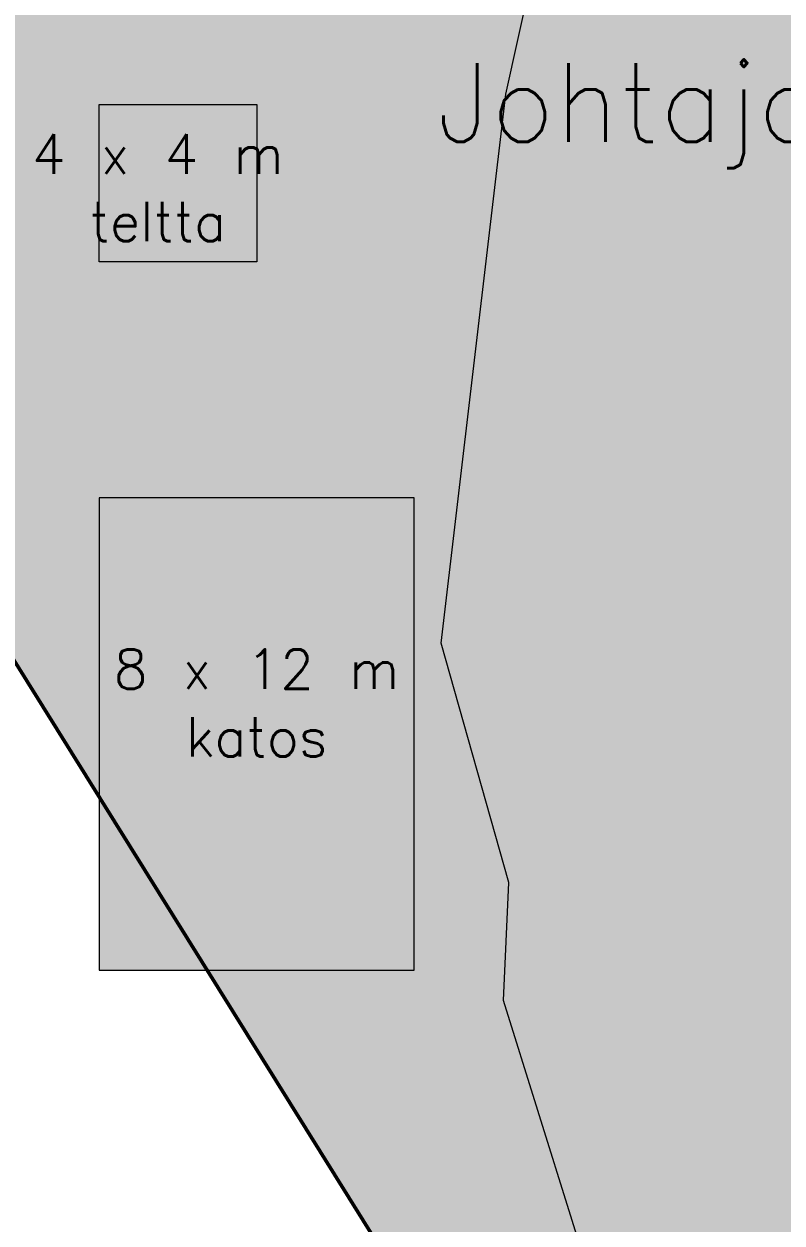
# Model space of a CAD drawing. Header units: millimetres. Extents: x 396621004 to 402046651, y 6785344214 to 6789799943.
# Drawn here: x 398789273 to 398808525, y 6786684291 to 6786714754 of the extents above; entities that cross this region are included whole.
import ezdxf

# ---------------------------------------------------------------- set-up
doc = ezdxf.new("R2010")
doc.units = ezdxf.units.MM
doc.header["$MEASUREMENT"] = 0
for name, color, linetype, lineweight in [('02 Korkeuskayrat_Kynä_nro__2', 8, 'Continuous', 15), ('03 Alaleirit_Kynä_nro__1', 7, 'Continuous', 13), ('03 Alueiden rajat_Kynä_nro__1', 7, 'Continuous', 13), ('03 Alueiden rajat_Kynä_nro__19', 255, 'Continuous', 0)]:
    doc.layers.add(name, color=color, linetype=linetype, lineweight=lineweight)
doc.layers.add('03 Alueiden rajat_Kynä_nro__182', color=7, linetype='Continuous', lineweight=0, true_color=0xbabdd2)
doc.layers.add('03 Alueiden rajat_Kynä_nro__202', color=7, linetype='Continuous', lineweight=50, true_color=0x161857)

msp = doc.modelspace()

# ---------------------------------------------------------------- hatches: boundary and pattern name
at = {"layer": '03 Alueiden rajat_Kynä_nro__182', "linetype": 'Continuous', "lineweight": 0, "true_color": 0x5d5e69}
msp.add_hatch(color=251, dxfattribs=at).paths.add_polyline_path([(398784158.16, 6786706380.16), (398814969.45, 6786656931.07), (398862789.97, 6786697293.53), (398846907.31, 6786722521.61), (398848808.99, 6786729259.73), (398849758.62, 6786733328.28), (398854880.73, 6786742955.49), (398850516.91, 6786744200.74), (398809420.33, 6786743638.68), (398798625.57, 6786743568.67), (398792922.98, 6786730743.53), (398786179.8, 6786718858.01)])
at = {"layer": '03 Alueiden rajat_Kynä_nro__19', "linetype": 'Continuous', "lineweight": 0}
for points in [[(398791183.58, 6786712711.77), (398795183.58, 6786712711.77), (398795183.58, 6786708711.77), (398791183.58, 6786708711.77)], [(398799183.58, 6786702711.77), (398791183.58, 6786702711.77), (398791183.58, 6786690711.77), (398799183.58, 6786690711.77)]]:
    msp.add_hatch(color=255, dxfattribs=at).paths.add_polyline_path(points)

# ---------------------------------------------------------------- linework, layer by layer
at = {"layer": '02 Korkeuskayrat_Kynä_nro__2', "color": 8, "linetype": 'Continuous', "lineweight": 15, "flags": 128}
msp.add_lwpolyline([(398850636.67, 6786605592.1), (398832669.27, 6786628447.33), (398822316.75, 6786642930.64), (398811248.23, 6786663465.34), (398804939.01, 6786678768.84), (398801451.67, 6786689941.4), (398801586.44, 6786692942.08), (398799868.04, 6786699023.48), (398801510.63, 6786712966.67), (398806556.33, 6786735761.88), (398812284.33, 6786751515.48), (398817742.78, 6786761277.72), (398823420.24, 6786776031.09), (398836240.85, 6786793465.08), (398840646.36, 6786802277.1), (398840966.45, 6786809268.7), (398842196.29, 6786814219.83), (398843485.09, 6786842186.23)], dxfattribs=at)
at = {"layer": '03 Alueiden rajat_Kynä_nro__1', "color": 7, "linetype": 'Continuous', "lineweight": 13, "flags": 128}
for points in [[(398791183.58, 6786712711.77), (398795183.58, 6786712711.77), (398795183.58, 6786708711.77), (398791183.58, 6786708711.77)], [(398799183.58, 6786702711.77), (398791183.58, 6786702711.77), (398791183.58, 6786690711.77), (398799183.58, 6786690711.77)]]:
    msp.add_lwpolyline(points, close=True, dxfattribs=at)
at = {"layer": '03 Alueiden rajat_Kynä_nro__202', "color": 168, "linetype": 'Continuous', "lineweight": 50, "true_color": 0x161857, "flags": 128}
msp.add_lwpolyline([(398784158.16, 6786706380.16), (398814969.45, 6786656931.07), (398862789.97, 6786697293.53), (398846907.31, 6786722521.61), (398848808.99, 6786729259.73), (398849758.62, 6786733328.28), (398854880.73, 6786742955.49), (398850516.91, 6786744200.74), (398809420.33, 6786743638.68), (398798625.57, 6786743568.67), (398792922.98, 6786730743.53), (398786179.8, 6786718858.01)], close=True, dxfattribs=at)

# ---------------------------------------------------------------- texts
at = {"layer": '03 Alaleirit_Kynä_nro__1', "color": 7, "linetype": 'Continuous', "lineweight": 13, "char_height": 1000, "attachment_point": 2}
for s, insert, line_spacing_factor in [('\\A1;{\\pqc;\\Ftxt.shx;4 x 4 m \\P\\pqc;\\Ftxt.shx;teltta}', (398792675.92, 6786711950.26), 1.030513), ('\\A1;{\\pqc;\\Ftxt.shx;8 x 12 m \\P\\pqc;\\Ftxt.shx;katos}', (398795183.58, 6786698865.42), 1.03463)]:
    msp.add_mtext(s, dxfattribs=dict(at, insert=insert, line_spacing_factor=line_spacing_factor))
at = {"layer": '03 Alueiden rajat_Kynä_nro__1', "color": 7, "linetype": 'Continuous', "lineweight": 13, "insert": (398808928.12, 6786713759.11), "char_height": 2000, "attachment_point": 2}
msp.add_mtext('\\A1;{\\pqc;\\Ftxt.shx;Johtajapesula}', dxfattribs=at)

doc.saveas('drawing.dxf')
